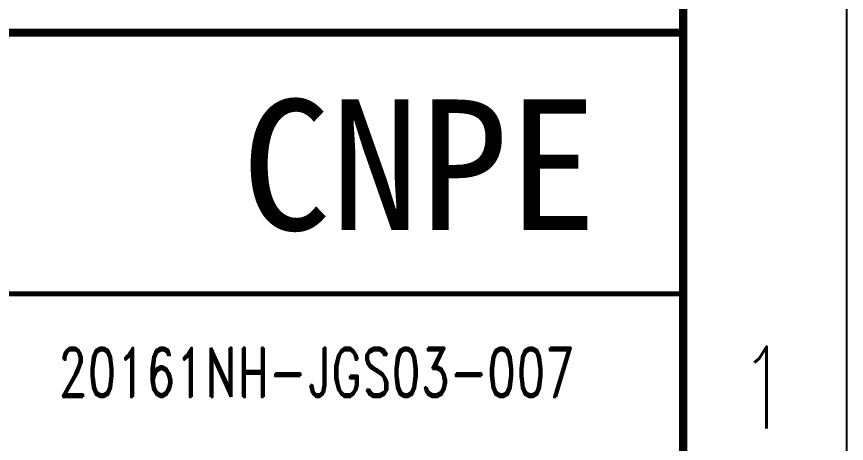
# Model space of a CAD drawing. Extents: x -383207 to 558143, y -95136 to 11777.
# Drawn here: x 192468 to 195010, y -91474 to -90167 of the extents above; entities that cross this region are included whole.
import ezdxf
from ezdxf.enums import TextEntityAlignment as Align

# ---------------------------------------------------------------- set-up
doc = ezdxf.new("R2010")
doc.units = 0
doc.layers.get('0').update_dxf_attribs({"linetype": 'CONTINUOUS'})
for name, color, linetype in [('1', 7, 'CONTINUOUS'), ('DIM', 3, 'CONTINUOUS'), ('PUB_TEXT', 7, 'CONTINUOUS'), ('TK', 4, 'CONTINUOUS')]:
    doc.layers.add(name, color=color, linetype=linetype)
doc.styles.add('HZ', font='TXT.shx', dxfattribs={"width": 0.7, "bigfont": 'hz.shx'})
doc.styles.add('romand', font='romand.shx', dxfattribs={"width": 0.7, "height": 200, "bigfont": 'OCHINESE.shx'})
doc.styles.add('宋体', font='', dxfattribs={"width": 0.7})
doc.styles.get('宋体').set_extended_font_data('SimSun')

# ---------------------------------------------------------------- blocks, each defined once
blk = doc.blocks.new('tk')
at = {"color": 4}
for p, q in [((719581, -69998.6), (719581, -99698.6)), ((719081, -70498.6), (719081, -99198.6)), ((719081, -84848.6), (719081, -99198.6)), ((719081, -84848.6), (719081, -99198.6)), ((719081, -84848.6), (719081, -99198.6)), ((719081, -84848.6), (719081, -99198.6))]:
    blk.add_line(p, q, dxfattribs=at)
at = {"color": 4, "style": 'HZ', "width": 0.7}
blk.add_text('1', height=250, dxfattribs=at).set_placement((719329, -97510.8), align=Align.CENTER)

msp = doc.modelspace()

# ---------------------------------------------------------------- linework, layer by layer
msp.add_lwpolyline([(152959.9, -63916.5), (195009.9, -63916.5), (195009.9, -93616.5), (152959.9, -93616.5)], close=True)
at = {"layer": '1', "color": 2, "const_width": 25}
for points in [[(185509.5, -93116.5), (194509.9, -93116.5), (194509.9, -86528.1), (185509.5, -86528.1)], [(185509.5, -90216.4), (194509.9, -90216.4), (194509.9, -93116.5), (185509.5, -93116.5)]]:
    msp.add_lwpolyline(points, close=True, dxfattribs=at)
at = {"layer": '1', "color": 2, "const_width": 15}
msp.add_lwpolyline([(185509.5, -91016.4), (194509.9, -91016.4)], dxfattribs=at)

# ---------------------------------------------------------------- block references
at = {"layer": 'DIM'}
msp.add_blockref('tk', (-524571, 6082.1), dxfattribs=at)

# ---------------------------------------------------------------- texts
at = {"layer": 'PUB_TEXT', "color": 2, "style": '宋体'}
msp.add_text('CNPE', height=400.02, dxfattribs=at).set_placement((193157.6, -90821.3))
at = {"layer": 'TK', "color": 1, "style": 'romand', "width": 0.7}
msp.add_text('20161NH-JGS03-007', height=150.007, dxfattribs=at).set_placement((192594.5, -91332.1))

doc.saveas('drawing.dxf')
